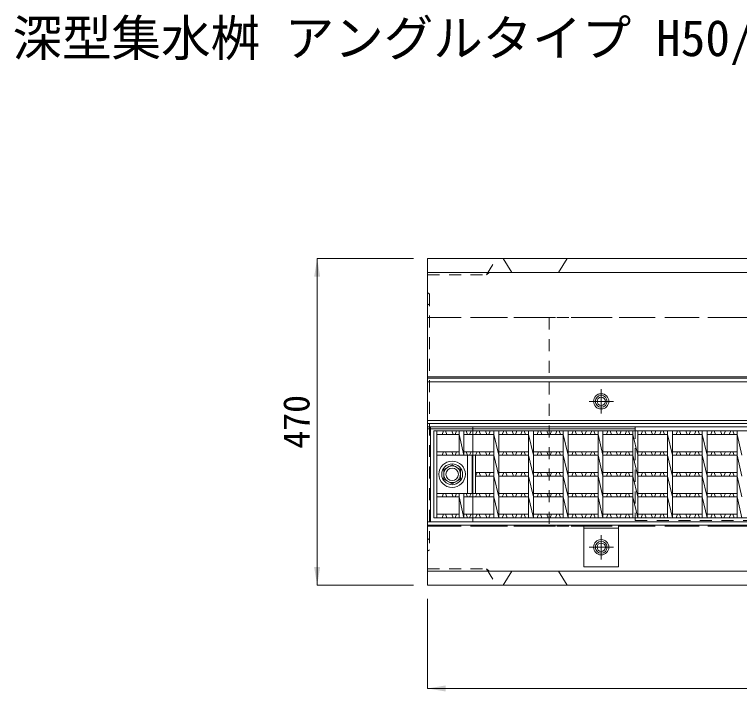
# Model space of a CAD drawing. Units: millimetres at full size; details may follow other scales. Extents: x -1934 to 78146, y -143454 to -112471.
# Drawn here: x 23407 to 24450, y -139663 to -138688 of the extents above; entities that cross this region are included whole.
import ezdxf
from ezdxf.enums import TextEntityAlignment as Align

# ---------------------------------------------------------------- set-up
doc = ezdxf.new("R2010")
doc.units = ezdxf.units.MM
doc.header["$LTSCALE"] = 23
for name, pattern in [('CHAIN', [18.5, 12, -1.5, 3.5, -1.5]), ('USER1', [3, 2, -1]), ('USER2', [1.35, 0.75, -0.6]), ('USER3', [1.35, 0.75, -0.6])]:
    doc.linetypes.add(name, pattern=pattern)
for name, color, linetype, lineweight in [('0_2', 7, 'Continuous', 13), ('インサート', 92, 'USER2', 9), ('エンボス', 4, 'Continuous', 5), ('グレーチング', 7, 'Continuous', 9), ('受枠', 3, 'Continuous', 13), ('寸法線', 7, 'Continuous', 13), ('本体', 2, 'Continuous', 13), ('目地', 132, 'USER2', 5)]:
    doc.layers.add(name, color=color, linetype=linetype, lineweight=lineweight)
doc.styles.add('ＭＳ ゴシック', font='')
doc.styles.get('ＭＳ ゴシック').set_extended_font_data('MS Gothic')

# ---------------------------------------------------------------- blocks, each defined once
blk = doc.blocks.new('filled_arrow')
at = {"color": 0, "linetype": 'Continuous', "lineweight": -2}
blk.add_solid([(7.5, 1.25), (0, 0), (7.5, -1.25)], dxfattribs=at)

msp = doc.modelspace()

# ---------------------------------------------------------------- linework, layer by layer
at = {"layer": 'インサート', "linetype": 'CHAIN'}
for p, q in [((24250.85, -139262.5), (24250.85, -139227.5)), ((24268.35, -139245), (24233.35, -139245)), ((24250.85, -139472.5), (24250.85, -139437.5)), ((24268.35, -139455), (24233.35, -139455))]:
    msp.add_line(p, q, dxfattribs=at)
at = {"layer": 'インサート', "linetype": 'Continuous', "lineweight": 13}
msp.add_lwpolyline([(24036.35, -139336.15), (24024.36, -139343.07), (24024.36, -139356.92), (24036.35, -139363.85), (24048.34, -139356.92), (24048.34, -139343.07)], close=True, dxfattribs=at)
at = {"layer": 'インサート', "linetype": 'Continuous', "lineweight": 5}
for centre, radius in [((24250.85, -139245), 8.5), ((24250.85, -139245), 6), ((24036.35, -139350), 11.99), ((24250.85, -139455), 8.5), ((24250.85, -139455), 6)]:
    msp.add_circle(centre, radius, dxfattribs=at)
at = {"layer": 'インサート', "linetype": 'Continuous'}
for radius in [19, 9]:
    msp.add_circle((24036.35, -139350), radius, dxfattribs=at)
at = {"layer": 'エンボス'}
for p, q in [((24023.83, -139287.5), (24021.83, -139292.5)), ((24028.83, -139292.5), (24026.83, -139287.5)), ((24035.83, -139287.5), (24037.83, -139292.5)), ((24040.83, -139292.5), (24042.83, -139287.5)), ((24056.5, -139287.5), (24058.5, -139292.5)), ((24061.5, -139292.5), (24063.5, -139287.5)), ((24072.21, -139287.5), (24070.21, -139292.5)), ((24077.21, -139292.5), (24075.21, -139287.5)), ((24084.21, -139287.5), (24086.21, -139292.5)), ((24089.21, -139292.5), (24091.21, -139287.5)), ((24108.51, -139292.5), (24110.51, -139287.5)), ((24113.51, -139287.5), (24115.51, -139292.5)), ((24124.51, -139292.5), (24122.51, -139287.5)), ((24129.51, -139287.5), (24127.51, -139292.5)), ((24135.15, -139292.5), (24137.15, -139287.5)), ((24140.15, -139287.5), (24142.15, -139292.5)), ((24158.51, -139292.5), (24160.51, -139287.5)), ((24163.51, -139287.5), (24165.51, -139292.5)), ((24174.51, -139292.5), (24172.51, -139287.5)), ((24179.51, -139287.5), (24177.51, -139292.5)), ((24185.15, -139292.5), (24187.15, -139287.5)), ((24190.15, -139287.5), (24192.15, -139292.5)), ((24208.51, -139292.5), (24210.51, -139287.5)), ((24213.51, -139287.5), (24215.51, -139292.5)), ((24224.51, -139292.5), (24222.51, -139287.5)), ((24229.51, -139287.5), (24227.51, -139292.5)), ((24235.15, -139292.5), (24237.15, -139287.5)), ((24240.15, -139287.5), (24242.15, -139292.5)), ((24258.51, -139292.5), (24260.51, -139287.5)), ((24263.51, -139287.5), (24265.51, -139292.5)), ((24274.51, -139292.5), (24272.51, -139287.5)), ((24279.51, -139287.5), (24277.51, -139292.5)), ((24285.15, -139292.5), (24287.15, -139287.5)), ((24290.15, -139287.5), (24292.15, -139292.5)), ((24308.51, -139292.5), (24310.51, -139287.5)), ((24313.51, -139287.5), (24315.51, -139292.5)), ((24324.51, -139292.5), (24322.51, -139287.5)), ((24329.51, -139287.5), (24327.51, -139292.5)), ((24335.15, -139292.5), (24337.15, -139287.5)), ((24340.15, -139287.5), (24342.15, -139292.5)), ((24358.51, -139292.5), (24360.51, -139287.5)), ((24363.51, -139287.5), (24365.51, -139292.5)), ((24374.51, -139292.5), (24372.51, -139287.5)), ((24379.51, -139287.5), (24377.51, -139292.5)), ((24385.15, -139292.5), (24387.15, -139287.5)), ((24390.15, -139287.5), (24392.15, -139292.5)), ((24408.51, -139292.5), (24410.51, -139287.5)), ((24413.51, -139287.5), (24415.51, -139292.5)), ((24424.51, -139292.5), (24422.51, -139287.5)), ((24429.51, -139287.5), (24427.51, -139292.5)), ((24435.15, -139292.5), (24437.15, -139287.5)), ((24440.15, -139287.5), (24442.15, -139292.5)), ((24023.83, -139317.5), (24021.83, -139322.5)), ((24028.83, -139322.5), (24026.83, -139317.5)), ((24035.83, -139317.5), (24037.83, -139322.5)), ((24040.83, -139322.5), (24042.83, -139317.5)), ((24056.5, -139317.5), (24058.5, -139322.5)), ((24061.5, -139322.5), (24063.5, -139317.5)), ((24072.21, -139317.5), (24070.21, -139322.5)), ((24077.21, -139322.5), (24075.21, -139317.5)), ((24084.21, -139317.5), (24086.21, -139322.5)), ((24089.21, -139322.5), (24091.21, -139317.5)), ((24108.51, -139322.5), (24110.51, -139317.5)), ((24113.51, -139317.5), (24115.51, -139322.5)), ((24124.51, -139322.5), (24122.51, -139317.5)), ((24129.51, -139317.5), (24127.51, -139322.5)), ((24135.15, -139322.5), (24137.15, -139317.5)), ((24140.15, -139317.5), (24142.15, -139322.5)), ((24158.51, -139322.5), (24160.51, -139317.5)), ((24163.51, -139317.5), (24165.51, -139322.5)), ((24174.51, -139322.5), (24172.51, -139317.5)), ((24179.51, -139317.5), (24177.51, -139322.5)), ((24185.15, -139322.5), (24187.15, -139317.5)), ((24190.15, -139317.5), (24192.15, -139322.5)), ((24208.51, -139322.5), (24210.51, -139317.5)), ((24213.51, -139317.5), (24215.51, -139322.5)), ((24224.51, -139322.5), (24222.51, -139317.5)), ((24229.51, -139317.5), (24227.51, -139322.5)), ((24235.15, -139322.5), (24237.15, -139317.5)), ((24240.15, -139317.5), (24242.15, -139322.5)), ((24258.51, -139322.5), (24260.51, -139317.5)), ((24263.51, -139317.5), (24265.51, -139322.5)), ((24274.51, -139322.5), (24272.51, -139317.5)), ((24279.51, -139317.5), (24277.51, -139322.5)), ((24285.15, -139322.5), (24287.15, -139317.5)), ((24290.15, -139317.5), (24292.15, -139322.5)), ((24308.51, -139322.5), (24310.51, -139317.5)), ((24313.51, -139317.5), (24315.51, -139322.5)), ((24324.51, -139322.5), (24322.51, -139317.5)), ((24329.51, -139317.5), (24327.51, -139322.5)), ((24335.15, -139322.5), (24337.15, -139317.5)), ((24340.15, -139317.5), (24342.15, -139322.5)), ((24358.51, -139322.5), (24360.51, -139317.5)), ((24363.51, -139317.5), (24365.51, -139322.5)), ((24374.51, -139322.5), (24372.51, -139317.5)), ((24379.51, -139317.5), (24377.51, -139322.5)), ((24385.15, -139322.5), (24387.15, -139317.5)), ((24390.15, -139317.5), (24392.15, -139322.5)), ((24408.51, -139322.5), (24410.51, -139317.5)), ((24413.51, -139317.5), (24415.51, -139322.5)), ((24424.51, -139322.5), (24422.51, -139317.5)), ((24429.51, -139317.5), (24427.51, -139322.5)), ((24435.15, -139322.5), (24437.15, -139317.5)), ((24440.15, -139317.5), (24442.15, -139322.5)), ((24072.21, -139347.5), (24070.21, -139352.5)), ((24077.21, -139352.5), (24075.21, -139347.5)), ((24084.21, -139347.5), (24086.21, -139352.5)), ((24089.21, -139352.5), (24091.21, -139347.5)), ((24108.51, -139352.5), (24110.51, -139347.5)), ((24113.51, -139347.5), (24115.51, -139352.5)), ((24124.51, -139352.5), (24122.51, -139347.5)), ((24129.51, -139347.5), (24127.51, -139352.5)), ((24135.15, -139352.5), (24137.15, -139347.5)), ((24140.15, -139347.5), (24142.15, -139352.5)), ((24158.51, -139352.5), (24160.51, -139347.5)), ((24163.51, -139347.5), (24165.51, -139352.5)), ((24174.51, -139352.5), (24172.51, -139347.5)), ((24179.51, -139347.5), (24177.51, -139352.5)), ((24185.15, -139352.5), (24187.15, -139347.5)), ((24190.15, -139347.5), (24192.15, -139352.5)), ((24208.51, -139352.5), (24210.51, -139347.5)), ((24213.51, -139347.5), (24215.51, -139352.5)), ((24224.51, -139352.5), (24222.51, -139347.5)), ((24229.51, -139347.5), (24227.51, -139352.5)), ((24235.15, -139352.5), (24237.15, -139347.5)), ((24240.15, -139347.5), (24242.15, -139352.5)), ((24258.51, -139352.5), (24260.51, -139347.5)), ((24263.51, -139347.5), (24265.51, -139352.5)), ((24274.51, -139352.5), (24272.51, -139347.5)), ((24279.51, -139347.5), (24277.51, -139352.5)), ((24285.15, -139352.5), (24287.15, -139347.5)), ((24290.15, -139347.5), (24292.15, -139352.5)), ((24308.51, -139352.5), (24310.51, -139347.5)), ((24313.51, -139347.5), (24315.51, -139352.5)), ((24324.51, -139352.5), (24322.51, -139347.5)), ((24329.51, -139347.5), (24327.51, -139352.5)), ((24335.15, -139352.5), (24337.15, -139347.5)), ((24340.15, -139347.5), (24342.15, -139352.5)), ((24358.51, -139352.5), (24360.51, -139347.5)), ((24363.51, -139347.5), (24365.51, -139352.5)), ((24374.51, -139352.5), (24372.51, -139347.5)), ((24379.51, -139347.5), (24377.51, -139352.5)), ((24385.15, -139352.5), (24387.15, -139347.5)), ((24390.15, -139347.5), (24392.15, -139352.5)), ((24408.51, -139352.5), (24410.51, -139347.5)), ((24413.51, -139347.5), (24415.51, -139352.5)), ((24424.51, -139352.5), (24422.51, -139347.5)), ((24429.51, -139347.5), (24427.51, -139352.5)), ((24435.15, -139352.5), (24437.15, -139347.5)), ((24440.15, -139347.5), (24442.15, -139352.5)), ((24023.83, -139377.5), (24021.83, -139382.5)), ((24028.83, -139382.5), (24026.83, -139377.5)), ((24035.83, -139377.5), (24037.83, -139382.5)), ((24040.83, -139382.5), (24042.83, -139377.5)), ((24056.5, -139377.5), (24058.5, -139382.5)), ((24061.5, -139382.5), (24063.5, -139377.5)), ((24072.21, -139377.5), (24070.21, -139382.5)), ((24077.21, -139382.5), (24075.21, -139377.5)), ((24084.21, -139377.5), (24086.21, -139382.5)), ((24089.21, -139382.5), (24091.21, -139377.5)), ((24108.51, -139382.5), (24110.51, -139377.5)), ((24113.51, -139377.5), (24115.51, -139382.5)), ((24124.51, -139382.5), (24122.51, -139377.5)), ((24129.51, -139377.5), (24127.51, -139382.5)), ((24135.15, -139382.5), (24137.15, -139377.5)), ((24140.15, -139377.5), (24142.15, -139382.5)), ((24158.51, -139382.5), (24160.51, -139377.5)), ((24163.51, -139377.5), (24165.51, -139382.5)), ((24174.51, -139382.5), (24172.51, -139377.5)), ((24179.51, -139377.5), (24177.51, -139382.5)), ((24185.15, -139382.5), (24187.15, -139377.5)), ((24190.15, -139377.5), (24192.15, -139382.5)), ((24208.51, -139382.5), (24210.51, -139377.5)), ((24213.51, -139377.5), (24215.51, -139382.5)), ((24224.51, -139382.5), (24222.51, -139377.5)), ((24229.51, -139377.5), (24227.51, -139382.5)), ((24235.15, -139382.5), (24237.15, -139377.5)), ((24240.15, -139377.5), (24242.15, -139382.5)), ((24258.51, -139382.5), (24260.51, -139377.5)), ((24263.51, -139377.5), (24265.51, -139382.5)), ((24274.51, -139382.5), (24272.51, -139377.5)), ((24279.51, -139377.5), (24277.51, -139382.5)), ((24285.15, -139382.5), (24287.15, -139377.5)), ((24290.15, -139377.5), (24292.15, -139382.5)), ((24308.51, -139382.5), (24310.51, -139377.5)), ((24313.51, -139377.5), (24315.51, -139382.5)), ((24324.51, -139382.5), (24322.51, -139377.5)), ((24329.51, -139377.5), (24327.51, -139382.5)), ((24335.15, -139382.5), (24337.15, -139377.5)), ((24340.15, -139377.5), (24342.15, -139382.5)), ((24358.51, -139382.5), (24360.51, -139377.5)), ((24363.51, -139377.5), (24365.51, -139382.5)), ((24374.51, -139382.5), (24372.51, -139377.5)), ((24379.51, -139377.5), (24377.51, -139382.5)), ((24385.15, -139382.5), (24387.15, -139377.5)), ((24390.15, -139377.5), (24392.15, -139382.5)), ((24408.51, -139382.5), (24410.51, -139377.5)), ((24413.51, -139377.5), (24415.51, -139382.5)), ((24424.51, -139382.5), (24422.51, -139377.5)), ((24429.51, -139377.5), (24427.51, -139382.5)), ((24435.15, -139382.5), (24437.15, -139377.5)), ((24440.15, -139377.5), (24442.15, -139382.5)), ((24023.83, -139407.5), (24021.83, -139412.5)), ((24028.83, -139412.5), (24026.83, -139407.5)), ((24035.83, -139407.5), (24037.83, -139412.5)), ((24040.83, -139412.5), (24042.83, -139407.5)), ((24056.5, -139407.5), (24058.5, -139412.5)), ((24061.5, -139412.5), (24063.5, -139407.5)), ((24072.21, -139407.5), (24070.21, -139412.5)), ((24077.21, -139412.5), (24075.21, -139407.5)), ((24084.21, -139407.5), (24086.21, -139412.5)), ((24089.21, -139412.5), (24091.21, -139407.5)), ((24108.51, -139412.5), (24110.51, -139407.5)), ((24113.51, -139407.5), (24115.51, -139412.5)), ((24124.51, -139412.5), (24122.51, -139407.5)), ((24129.51, -139407.5), (24127.51, -139412.5)), ((24135.15, -139412.5), (24137.15, -139407.5)), ((24140.15, -139407.5), (24142.15, -139412.5)), ((24158.51, -139412.5), (24160.51, -139407.5)), ((24163.51, -139407.5), (24165.51, -139412.5)), ((24174.51, -139412.5), (24172.51, -139407.5)), ((24179.51, -139407.5), (24177.51, -139412.5)), ((24185.15, -139412.5), (24187.15, -139407.5)), ((24190.15, -139407.5), (24192.15, -139412.5)), ((24208.51, -139412.5), (24210.51, -139407.5)), ((24213.51, -139407.5), (24215.51, -139412.5)), ((24224.51, -139412.5), (24222.51, -139407.5)), ((24229.51, -139407.5), (24227.51, -139412.5)), ((24235.15, -139412.5), (24237.15, -139407.5)), ((24240.15, -139407.5), (24242.15, -139412.5)), ((24258.51, -139412.5), (24260.51, -139407.5)), ((24263.51, -139407.5), (24265.51, -139412.5)), ((24274.51, -139412.5), (24272.51, -139407.5)), ((24279.51, -139407.5), (24277.51, -139412.5)), ((24285.15, -139412.5), (24287.15, -139407.5)), ((24290.15, -139407.5), (24292.15, -139412.5)), ((24308.51, -139412.5), (24310.51, -139407.5)), ((24313.51, -139407.5), (24315.51, -139412.5)), ((24324.51, -139412.5), (24322.51, -139407.5)), ((24329.51, -139407.5), (24327.51, -139412.5)), ((24335.15, -139412.5), (24337.15, -139407.5)), ((24340.15, -139407.5), (24342.15, -139412.5)), ((24358.51, -139412.5), (24360.51, -139407.5)), ((24363.51, -139407.5), (24365.51, -139412.5)), ((24374.51, -139412.5), (24372.51, -139407.5)), ((24379.51, -139407.5), (24377.51, -139412.5)), ((24385.15, -139412.5), (24387.15, -139407.5)), ((24390.15, -139407.5), (24392.15, -139412.5)), ((24408.51, -139412.5), (24410.51, -139407.5)), ((24413.51, -139407.5), (24415.51, -139412.5)), ((24424.51, -139412.5), (24422.51, -139407.5)), ((24429.51, -139407.5), (24427.51, -139412.5)), ((24435.15, -139412.5), (24437.15, -139407.5)), ((24440.15, -139407.5), (24442.15, -139412.5))]:
    msp.add_line(p, q, dxfattribs=at)
at = {"layer": 'グレーチング'}
for p, q in [((24009.85, -139412.5), (24009.85, -139287.5)), ((24989.85, -139287.5), (24009.85, -139287.5)), ((24014.35, -139412.5), (24014.35, -139287.5)), ((24046.35, -139287.5), (24046.35, -139322.5)), ((24053.35, -139287.5), (24053.35, -139322.5)), ((24096.35, -139287.5), (24096.35, -139412.5)), ((24103.35, -139287.5), (24103.35, -139412.5)), ((24146.35, -139287.5), (24146.35, -139412.5)), ((24153.35, -139287.5), (24153.35, -139412.5)), ((24196.35, -139287.5), (24196.35, -139412.5)), ((24203.35, -139287.5), (24203.35, -139412.5)), ((24246.35, -139287.5), (24246.35, -139412.5)), ((24253.35, -139287.5), (24253.35, -139412.5)), ((24296.35, -139287.5), (24296.35, -139412.5)), ((24303.35, -139287.5), (24303.35, -139412.5)), ((24346.35, -139287.5), (24346.35, -139412.5)), ((24353.35, -139287.5), (24353.35, -139412.5)), ((24396.35, -139287.5), (24396.35, -139412.5)), ((24403.35, -139287.5), (24403.35, -139412.5)), ((24446.35, -139287.5), (24446.35, -139412.5)), ((24014.35, -139292.5), (24046.35, -139292.5)), ((24046.35, -139292.5), (24053.35, -139322.5)), ((24096.35, -139292.5), (24053.35, -139292.5)), ((24096.35, -139292.5), (24103.35, -139322.5)), ((24146.35, -139292.5), (24103.35, -139292.5)), ((24146.35, -139292.5), (24153.35, -139322.5)), ((24196.35, -139292.5), (24153.35, -139292.5)), ((24196.35, -139292.5), (24203.35, -139322.5)), ((24246.35, -139292.5), (24203.35, -139292.5)), ((24246.35, -139292.5), (24253.35, -139322.5)), ((24296.35, -139292.5), (24253.35, -139292.5)), ((24296.35, -139292.5), (24303.35, -139322.5)), ((24346.35, -139292.5), (24303.35, -139292.5)), ((24346.35, -139292.5), (24353.35, -139322.5)), ((24396.35, -139292.5), (24353.35, -139292.5)), ((24396.35, -139292.5), (24403.35, -139322.5)), ((24446.35, -139292.5), (24403.35, -139292.5)), ((24446.35, -139292.5), (24453.35, -139322.5)), ((24014.35, -139317.5), (24046.35, -139317.5)), ((24096.35, -139317.5), (24053.35, -139317.5)), ((24146.35, -139317.5), (24103.35, -139317.5)), ((24196.35, -139317.5), (24153.35, -139317.5)), ((24246.35, -139317.5), (24203.35, -139317.5)), ((24296.35, -139317.5), (24253.35, -139317.5)), ((24346.35, -139317.5), (24303.35, -139317.5)), ((24396.35, -139317.5), (24353.35, -139317.5)), ((24446.35, -139317.5), (24403.35, -139317.5)), ((24014.35, -139322.5), (24096.35, -139322.5)), ((24058.35, -139322.5), (24058.35, -139377.5)), ((24065.35, -139322.5), (24065.35, -139377.5)), ((24069.85, -139322.5), (24069.85, -139377.5)), ((24096.35, -139322.5), (24103.35, -139352.5)), ((24146.35, -139322.5), (24103.35, -139322.5)), ((24146.35, -139322.5), (24153.35, -139352.5)), ((24196.35, -139322.5), (24153.35, -139322.5)), ((24196.35, -139322.5), (24203.35, -139352.5)), ((24246.35, -139322.5), (24203.35, -139322.5)), ((24246.35, -139322.5), (24253.35, -139352.5)), ((24296.35, -139322.5), (24253.35, -139322.5)), ((24296.35, -139322.5), (24303.35, -139352.5)), ((24346.35, -139322.5), (24303.35, -139322.5)), ((24346.35, -139322.5), (24353.35, -139352.5)), ((24396.35, -139322.5), (24353.35, -139322.5)), ((24396.35, -139322.5), (24403.35, -139352.5)), ((24446.35, -139322.5), (24403.35, -139322.5)), ((24446.35, -139322.5), (24453.35, -139352.5)), ((24096.35, -139347.5), (24069.85, -139347.5)), ((24096.35, -139352.5), (24069.85, -139352.5)), ((24096.35, -139352.5), (24103.35, -139382.5)), ((24146.35, -139347.5), (24103.35, -139347.5)), ((24146.35, -139352.5), (24103.35, -139352.5)), ((24146.35, -139352.5), (24153.35, -139382.5)), ((24196.35, -139347.5), (24153.35, -139347.5)), ((24196.35, -139352.5), (24153.35, -139352.5)), ((24196.35, -139352.5), (24203.35, -139382.5)), ((24246.35, -139347.5), (24203.35, -139347.5)), ((24246.35, -139352.5), (24203.35, -139352.5)), ((24246.35, -139352.5), (24253.35, -139382.5)), ((24296.35, -139347.5), (24253.35, -139347.5)), ((24296.35, -139352.5), (24253.35, -139352.5)), ((24296.35, -139352.5), (24303.35, -139382.5)), ((24346.35, -139347.5), (24303.35, -139347.5)), ((24346.35, -139352.5), (24303.35, -139352.5)), ((24346.35, -139352.5), (24353.35, -139382.5)), ((24396.35, -139347.5), (24353.35, -139347.5)), ((24396.35, -139352.5), (24353.35, -139352.5)), ((24396.35, -139352.5), (24403.35, -139382.5)), ((24446.35, -139347.5), (24403.35, -139347.5)), ((24446.35, -139352.5), (24403.35, -139352.5)), ((24446.35, -139352.5), (24453.35, -139382.5)), ((24014.35, -139377.5), (24096.35, -139377.5)), ((24014.35, -139382.5), (24046.35, -139382.5)), ((24046.35, -139377.5), (24046.35, -139412.5)), ((24046.35, -139382.5), (24053.35, -139412.5)), ((24053.35, -139377.5), (24053.35, -139412.5)), ((24096.35, -139382.5), (24053.35, -139382.5)), ((24096.35, -139382.5), (24103.35, -139412.5)), ((24146.35, -139377.5), (24103.35, -139377.5)), ((24146.35, -139382.5), (24103.35, -139382.5)), ((24146.35, -139382.5), (24153.35, -139412.5)), ((24196.35, -139377.5), (24153.35, -139377.5)), ((24196.35, -139382.5), (24153.35, -139382.5)), ((24196.35, -139382.5), (24203.35, -139412.5)), ((24246.35, -139377.5), (24203.35, -139377.5)), ((24246.35, -139382.5), (24203.35, -139382.5)), ((24246.35, -139382.5), (24253.35, -139412.5)), ((24296.35, -139377.5), (24253.35, -139377.5)), ((24296.35, -139382.5), (24253.35, -139382.5)), ((24296.35, -139382.5), (24303.35, -139412.5)), ((24346.35, -139377.5), (24303.35, -139377.5)), ((24346.35, -139382.5), (24303.35, -139382.5)), ((24346.35, -139382.5), (24353.35, -139412.5)), ((24396.35, -139377.5), (24353.35, -139377.5)), ((24396.35, -139382.5), (24353.35, -139382.5)), ((24396.35, -139382.5), (24403.35, -139412.5)), ((24446.35, -139377.5), (24403.35, -139377.5)), ((24446.35, -139382.5), (24403.35, -139382.5)), ((24446.35, -139382.5), (24453.35, -139412.5)), ((24989.85, -139412.5), (24009.85, -139412.5)), ((24014.35, -139407.5), (24046.35, -139407.5)), ((24096.35, -139407.5), (24053.35, -139407.5)), ((24146.35, -139407.5), (24103.35, -139407.5)), ((24196.35, -139407.5), (24153.35, -139407.5)), ((24246.35, -139407.5), (24203.35, -139407.5)), ((24296.35, -139407.5), (24253.35, -139407.5)), ((24346.35, -139407.5), (24303.35, -139407.5)), ((24396.35, -139407.5), (24353.35, -139407.5)), ((24446.35, -139407.5), (24403.35, -139407.5))]:
    msp.add_line(p, q, dxfattribs=at)
at = {"layer": '受枠'}
for p, q in [((24000.85, -139217), (24000.85, -139277)), ((24998.85, -139217), (24000.85, -139217)), ((24998.85, -139272.5), (24000.85, -139272.5)), ((24000.85, -139277), (24000.85, -139423)), ((24998.85, -139277), (24000.85, -139277)), ((24000.85, -139281.5), (24998.85, -139281.5)), ((24005.35, -139281.5), (24005.35, -139418.5)), ((24066.35, -139281.5), (24066.35, -139418.5)), ((24000.85, -139418.5), (24998.85, -139418.5)), ((24000.85, -139423), (24998.85, -139423)), ((24225.85, -139483), (24225.85, -139423)), ((24275.85, -139483), (24275.85, -139423)), ((24275.85, -139427.5), (24225.85, -139427.5)), ((24275.85, -139483), (24225.85, -139483))]:
    msp.add_line(p, q, dxfattribs=at)
for centre, radius in [((24250.85, -139245), 11), ((24036.35, -139350), 15), ((24250.85, -139455), 11)]:
    msp.add_circle(centre, radius, dxfattribs=at)
at = {"layer": '寸法線', "lineweight": 9}
for p, q in [((23842.13, -139039.5), (23842.13, -139509.5)), ((23980.85, -139039.5), (23842.13, -139039.5)), ((23980.85, -139509.5), (23842.13, -139509.5)), ((24000.85, -139529.5), (24000.85, -139658.33)), ((24000.85, -139658.33), (24998.85, -139658.33))]:
    msp.add_line(p, q, dxfattribs=at)
at = {"layer": '本体'}
for p, q in [((24000.85, -139039.5), (24000.85, -139509.5)), ((24000.85, -139039.5), (24998.85, -139039.5)), ((24000.85, -139059.5), (24000.85, -139489.5)), ((24000.85, -139059.5), (24998.85, -139059.5)), ((24122.35, -139059.49), (24189.35, -139059.49)), ((24000.85, -139489.5), (24998.85, -139489.5)), ((24122.35, -139489.5), (24189.35, -139489.5)), ((24000.85, -139509.5), (24998.85, -139509.5))]:
    msp.add_line(p, q, dxfattribs=at)
at = {"layer": '本体', "linetype": 'USER2', "lineweight": 9}
for p, q in [((24085.85, -139062.7), (24100.35, -139039.5)), ((24085.85, -139062.7), (24089.85, -139059.5)), ((24000.85, -139062.7), (24085.85, -139062.7)), ((24000.85, -139062.7), (24085.85, -139062.7)), ((24299.85, -139281.5), (24299.85, -139416.5)), ((24299.85, -139416.5), (24699.85, -139416.5)), ((24000.85, -139486.3), (24085.85, -139486.3)), ((24000.85, -139486.3), (24085.85, -139486.3)), ((24085.85, -139486.3), (24100.35, -139509.5)), ((24085.85, -139486.3), (24089.85, -139489.5))]:
    msp.add_line(p, q, dxfattribs=at)
at = {"layer": '本体', "lineweight": 9}
for p, q in [((24109.85, -139039.5), (24122.35, -139059.5)), ((24201.85, -139039.5), (24189.35, -139059.5)), ((24000.85, -139209.5), (24998.85, -139209.5)), ((24000.85, -139284.5), (24299.85, -139284.5)), ((24109.85, -139509.5), (24122.35, -139489.5)), ((24201.85, -139509.5), (24189.35, -139489.5))]:
    msp.add_line(p, q, dxfattribs=at)
at = {"layer": '本体', "linetype": 'USER3', "lineweight": 9}
for p, q in [((24000.85, -139124.5), (24998.85, -139124.5)), ((24175.85, -139124.5), (24175.85, -139424.49)), ((24000.85, -139424.49), (24998.85, -139424.49))]:
    msp.add_line(p, q, dxfattribs=at)
at = {"layer": '本体', "linetype": 'USER1', "lineweight": 9}
for p, q in [((24000.85, -139124.5), (24998.85, -139124.5)), ((24000.85, -139424.5), (24998.85, -139424.5))]:
    msp.add_line(p, q, dxfattribs=at)
at = {"layer": '本体', "lineweight": 5}
for p, q in [((24000.85, -139211.5), (24998.85, -139211.5)), ((24000.85, -139281.5), (24998.85, -139281.5))]:
    msp.add_line(p, q, dxfattribs=at)
at = {"layer": '目地'}
for p, q in [((24000.85, -139088.5), (24003.85, -139090.5)), ((24003.85, -139090.5), (24003.85, -139458.5)), ((24003.85, -139104.5), (24000.85, -139106.5)), ((24003.85, -139444.5), (24000.85, -139442.5)), ((24000.85, -139460.5), (24003.85, -139458.5))]:
    msp.add_line(p, q, dxfattribs=at)

# ---------------------------------------------------------------- block references
at = {"layer": '寸法線', "lineweight": 9, "xscale": 3.47, "yscale": 3.47}
for p, rotation in [((23842.13, -139039.5), 270), ((23842.13, -139509.5), 90)]:
    msp.add_blockref('filled_arrow', p, dxfattribs=dict(at, rotation=rotation))
msp.add_blockref('filled_arrow', (24000.85, -139658.33), dxfattribs=at)

# ---------------------------------------------------------------- texts
at = {"layer": '0_2', "style": 'ＭＳ ゴシック'}
msp.add_text('深型集水桝 アングルタイプ H50/70 300型(300×300～600)平面図', height=52.22, dxfattribs=at).set_placement((24453.34, -138695.88), align=Align.TOP_CENTER)
at = {"layer": '寸法線', "style": 'ＭＳ ゴシック'}
msp.add_text('470', height=37.98, rotation=90, dxfattribs=at).set_placement((23812.13, -139274.5), align=Align.MIDDLE_CENTER)

doc.saveas('drawing.dxf')
